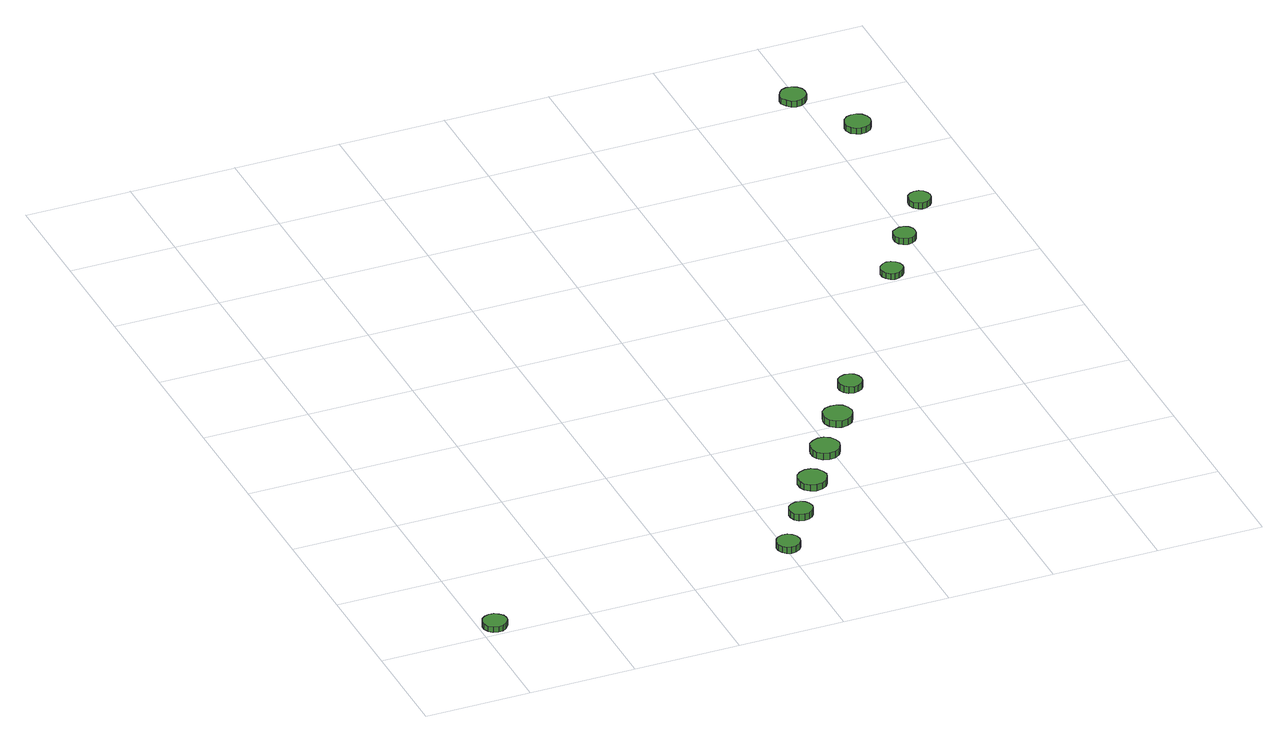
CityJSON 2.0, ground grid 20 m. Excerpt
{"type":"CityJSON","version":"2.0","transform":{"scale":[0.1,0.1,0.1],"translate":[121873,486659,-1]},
"CityObjects":{
"tree1":{"type":"SolitaryVegetationObject","attributes":{"function":"something"},"geometry":[{"type":"MultiSurface","lod":"1","boundaries":[[[0,1,2,3,4,5,6,7,8,9,10,11,12,13,14]],[[15,16,17,18,19,20,21,22,23,24,25,26,27,28,29]],[[0,29,28,1]],[[1,28,27,2]],[[2,27,26,3]],[[3,26,25,4]],[[4,25,24,5]],[[5,24,23,6]],[[6,23,22,7]],[[7,22,21,8]],[[8,21,20,9]],[[9,20,19,10]],[[10,19,18,11]],[[11,18,17,12]],[[12,17,16,13]],[[13,16,15,14]],[[14,15,29,0]]]}]},
"tree2":{"type":"SolitaryVegetationObject","attributes":{"function":"something"},"geometry":[{"type":"MultiSurface","lod":"1","boundaries":[[[30,31,32,33,34,35,36,37,38,39,40,41,42,43,44]],[[45,46,47,48,49,50,51,52,53,54,55,56,57,58,59]],[[30,59,58,31]],[[31,58,57,32]],[[32,57,56,33]],[[33,56,55,34]],[[34,55,54,35]],[[35,54,53,36]],[[36,53,52,37]],[[37,52,51,38]],[[38,51,50,39]],[[39,50,49,40]],[[40,49,48,41]],[[41,48,47,42]],[[42,47,46,43]],[[43,46,45,44]],[[44,45,59,30]]]}]},
"tree3":{"type":"SolitaryVegetationObject","attributes":{"function":"something"},"geometry":[{"type":"MultiSurface","lod":"1","boundaries":[[[60,61,62,63,64,65,66,67,68,69,70,71,72,73,74]],[[75,76,77,78,79,80,81,82,83,84,85,86,87,88,89]],[[60,89,88,61]],[[61,88,87,62]],[[62,87,86,63]],[[63,86,85,64]],[[64,85,84,65]],[[65,84,83,66]],[[66,83,82,67]],[[67,82,81,68]],[[68,81,80,69]],[[69,80,79,70]],[[70,79,78,71]],[[71,78,77,72]],[[72,77,76,73]],[[73,76,75,74]],[[74,75,89,60]]]}]},
"tree4":{"type":"SolitaryVegetationObject","attributes":{"function":"something"},"geometry":[{"type":"MultiSurface","lod":"1","boundaries":[[[90,91,92,93,94,95,96,97,98,99,100,101,102,103,104]],[[105,106,107,108,109,110,111,112,113,114,115,116,117,118,119]],[[90,119,118,91]],[[91,118,117,92]],[[92,117,116,93]],[[93,116,115,94]],[[94,115,114,95]],[[95,114,113,96]],[[96,113,112,97]],[[97,112,111,98]],[[98,111,110,99]],[[99,110,109,100]],[[100,109,108,101]],[[101,108,107,102]],[[102,107,106,103]],[[103,106,105,104]],[[104,105,119,90]]]}]},
"tree5":{"type":"SolitaryVegetationObject","attributes":{"function":"something"},"geometry":[{"type":"MultiSurface","lod":"1","boundaries":[[[120,121,122,123,124,125,126,127,128,129,130,131,132,133,134]],[[135,136,137,138,139,140,141,142,143,144,145,146,147,148,149]],[[120,149,148,121]],[[121,148,147,122]],[[122,147,146,123]],[[123,146,145,124]],[[124,145,144,125]],[[125,144,143,126]],[[126,143,142,127]],[[127,142,141,128]],[[128,141,140,129]],[[129,140,139,130]],[[130,139,138,131]],[[131,138,137,132]],[[132,137,136,133]],[[133,136,135,134]],[[134,135,149,120]]]}]},
"tree6":{"type":"SolitaryVegetationObject","attributes":{"function":"something"},"geometry":[{"type":"MultiSurface","lod":"1","boundaries":[[[150,151,152,153,154,155,156,157,158,159,160,161,162,163,164]],[[165,166,167,168,169,170,171,172,173,174,175,176,177,178,179]],[[150,179,178,151]],[[151,178,177,152]],[[152,177,176,153]],[[153,176,175,154]],[[154,175,174,155]],[[155,174,173,156]],[[156,173,172,157]],[[157,172,171,158]],[[158,171,170,159]],[[159,170,169,160]],[[160,169,168,161]],[[161,168,167,162]],[[162,167,166,163]],[[163,166,165,164]],[[164,165,179,150]]]}]},
"tree7":{"type":"SolitaryVegetationObject","attributes":{"function":"something"},"geometry":[{"type":"MultiSurface","lod":"1","boundaries":[[[180,181,182,183,184,185,186,187,188,189,190,191,192,193,194]],[[195,196,197,198,199,200,201,202,203,204,205,206,207,208,209]],[[180,209,208,181]],[[181,208,207,182]],[[182,207,206,183]],[[183,206,205,184]],[[184,205,204,185]],[[185,204,203,186]],[[186,203,202,187]],[[187,202,201,188]],[[188,201,200,189]],[[189,200,199,190]],[[190,199,198,191]],[[191,198,197,192]],[[192,197,196,193]],[[193,196,195,194]],[[194,195,209,180]]]}]},
"tree8":{"type":"SolitaryVegetationObject","attributes":{"function":"something"},"geometry":[{"type":"MultiSurface","lod":"1","boundaries":[[[210,211,212,213,214,215,216,217,218,219,220,221,222,223,224]],[[225,226,227,228,229,230,231,232,233,234,235,236,237,238,239]],[[210,239,238,211]],[[211,238,237,212]],[[212,237,236,213]],[[213,236,235,214]],[[214,235,234,215]],[[215,234,233,216]],[[216,233,232,217]],[[217,232,231,218]],[[218,231,230,219]],[[219,230,229,220]],[[220,229,228,221]],[[221,228,227,222]],[[222,227,226,223]],[[223,226,225,224]],[[224,225,239,210]]]}]},
"tree9":{"type":"SolitaryVegetationObject","attributes":{"function":"something"},"geometry":[{"type":"MultiSurface","lod":"1","boundaries":[[[240,241,242,243,244,245,246,247,248,249,250,251,252,253,254]],[[255,256,257,258,259,260,261,262,263,264,265,266,267,268,269]],[[240,269,268,241]],[[241,268,267,242]],[[242,267,266,243]],[[243,266,265,244]],[[244,265,264,245]],[[245,264,263,246]],[[246,263,262,247]],[[247,262,261,248]],[[248,261,260,249]],[[249,260,259,250]],[[250,259,258,251]],[[251,258,257,252]],[[252,257,256,253]],[[253,256,255,254]],[[254,255,269,240]]]}]},
"tree10":{"type":"SolitaryVegetationObject","attributes":{"function":"something"},"geometry":[{"type":"MultiSurface","lod":"1","boundaries":[[[270,271,272,273,274,275,276,277,278,279,280,281,282,283,284]],[[285,286,287,288,289,290,291,292,293,294,295,296,297,298,299]],[[270,299,298,271]],[[271,298,297,272]],[[272,297,296,273]],[[273,296,295,274]],[[274,295,294,275]],[[275,294,293,276]],[[276,293,292,277]],[[277,292,291,278]],[[278,291,290,279]],[[279,290,289,280]],[[280,289,288,281]],[[281,288,287,282]],[[282,287,286,283]],[[283,286,285,284]],[[284,285,299,270]]]}]},
"tree11":{"type":"SolitaryVegetationObject","attributes":{"function":"something"},"geometry":[{"type":"MultiSurface","lod":"1","boundaries":[[[300,301,302,303,304,305,306,307,308,309,310,311,312,313,314]],[[315,316,317,318,319,320,321,322,323,324,325,326,327,328,329]],[[300,329,328,301]],[[301,328,327,302]],[[302,327,326,303]],[[303,326,325,304]],[[304,325,324,305]],[[305,324,323,306]],[[306,323,322,307]],[[307,322,321,308]],[[308,321,320,309]],[[309,320,319,310]],[[310,319,318,311]],[[311,318,317,312]],[[312,317,316,313]],[[313,316,315,314]],[[314,315,329,300]]]}]},
"tree12":{"type":"SolitaryVegetationObject","attributes":{"function":"something"},"geometry":[{"type":"MultiSurface","lod":"1","boundaries":[[[330,331,332,333,334,335,336,337,338,339,340,341,342,343,344]],[[345,346,347,348,349,350,351,352,353,354,355,356,357,358,359]],[[330,359,358,331]],[[331,358,357,332]],[[332,357,356,333]],[[333,356,355,334]],[[334,355,354,335]],[[335,354,353,336]],[[336,353,352,337]],[[337,352,351,338]],[[338,351,350,339]],[[339,350,349,340]],[[340,349,348,341]],[[341,348,347,342]],[[342,347,346,343]],[[343,346,345,344]],[[344,345,359,330]]]}]}
},
"vertices":[
[52,28,19],[50,37,19],[44,44,19],[36,49,19],[27,50,19],[18,47,19],[11,41,19],[7,32,19],[7,23,19],[11,14,19],[18,8,19],[27,5,19],[36,6,19],[44,11,19],[50,19,19],[50,19,8],[44,11,8],[36,6,8],[27,5,8],[18,8,8],[11,14,8],[7,23,8],[7,32,8],[11,41,8],[18,47,8],[27,50,8],[36,49,8],[44,44,8],[50,37,8],[52,28,8],
[624,56,27],[622,65,27],[617,72,27],[609,77,27],[600,78,27],[591,75,27],[585,69,27],[581,61,27],[581,52,27],[585,43,27],[591,37,27],[600,34,27],[609,35,27],[617,40,27],[622,47,27],[622,47,14],[617,40,14],[609,35,14],[600,34,14],[591,37,14],[585,43,14],[581,52,14],[581,61,14],[585,69,14],[591,75,14],[600,78,14],[609,77,14],[617,72,14],[622,65,14],[624,56,14],
[689,151,24],[687,160,24],[682,168,24],[674,172,24],[665,173,24],[656,170,24],[649,164,24],[646,156,24],[646,147,24],[649,138,24],[656,132,24],[665,130,24],[674,131,24],[682,135,24],[687,142,24],[687,142,11],[682,135,11],[674,131,11],[665,130,11],[656,132,11],[649,138,11],[646,147,11],[646,156,11],[649,164,11],[656,170,11],[665,173,11],[674,172,11],[682,168,11],[687,160,11],[689,151,11],
[754,241,22],[751,252,22],[745,261,22],[735,267,22],[724,268,22],[713,264,22],[705,257,22],[701,247,22],[701,235,22],[705,225,22],[713,218,22],[724,214,22],[735,216,22],[745,221,22],[751,230,22],[751,230,9],[745,221,9],[735,216,9],[724,214,9],[713,218,9],[705,225,9],[701,235,9],[701,247,9],[705,257,9],[713,264,9],[724,268,9],[735,267,9],[745,261,9],[751,252,9],[754,241,9],
[817,331,20],[814,342,20],[808,351,20],[798,357,20],[787,358,20],[776,354,20],[767,347,20],[763,336,20],[763,325,20],[767,315,20],[776,307,20],[787,304,20],[798,305,20],[808,310,20],[814,320,20],[814,320,7],[808,310,7],[798,305,7],[787,304,7],[776,307,7],[767,315,7],[763,325,7],[763,336,7],[767,347,7],[776,354,7],[787,358,7],[798,357,7],[808,351,7],[814,342,7],[817,331,7],
[879,420,20],[876,432,20],[870,441,20],[860,446,20],[849,447,20],[838,444,20],[829,436,20],[825,426,20],[825,415,20],[829,405,20],[838,397,20],[849,393,20],[860,395,20],[870,400,20],[876,409,20],[876,409,7],[870,400,7],[860,395,7],[849,393,7],[838,397,7],[829,405,7],[825,415,7],[825,426,7],[829,436,7],[838,444,7],[849,447,7],[860,446,7],[870,441,7],[876,432,7],[879,420,7],
[936,511,20],[934,520,20],[929,528,20],[921,532,20],[912,533,20],[903,530,20],[896,524,20],[892,516,20],[892,507,20],[896,498,20],[903,492,20],[912,489,20],[921,490,20],[929,495,20],[934,502,20],[934,502,7],[929,495,7],[921,490,7],[912,489,7],[903,492,7],[896,498,7],[892,507,7],[892,516,7],[896,524,7],[903,530,7],[912,533,7],[921,532,7],[929,528,7],[934,520,7],[936,511,7],
[1149,827,19],[1147,835,19],[1142,842,19],[1134,847,19],[1126,848,19],[1118,845,19],[1111,839,19],[1108,831,19],[1108,823,19],[1111,815,19],[1118,809,19],[1126,806,19],[1134,807,19],[1142,812,19],[1147,819,19],[1147,819,7],[1142,812,7],[1134,807,7],[1126,806,7],[1118,809,7],[1111,815,7],[1108,823,7],[1108,831,7],[1111,839,7],[1118,845,7],[1126,848,7],[1134,847,7],[1142,842,7],[1147,835,7],[1149,827,7],
[1214,924,19],[1213,933,19],[1208,940,19],[1200,944,19],[1192,945,19],[1184,942,19],[1177,937,19],[1174,929,19],[1174,920,19],[1177,912,19],[1184,907,19],[1192,904,19],[1200,905,19],[1208,909,19],[1213,916,19],[1213,916,7],[1208,909,7],[1200,905,7],[1192,904,7],[1184,907,7],[1177,912,7],[1174,920,7],[1174,929,7],[1177,937,7],[1184,942,7],[1192,945,7],[1200,944,7],[1208,940,7],[1213,933,7],[1214,924,7],
[1285,1023,19],[1283,1031,19],[1278,1039,19],[1271,1043,19],[1262,1044,19],[1254,1041,19],[1247,1035,19],[1244,1027,19],[1244,1019,19],[1247,1011,19],[1254,1005,19],[1262,1002,19],[1271,1003,19],[1278,1007,19],[1283,1014,19],[1283,1014,7],[1278,1007,7],[1271,1003,7],[1262,1002,7],[1254,1005,7],[1247,1011,7],[1244,1019,7],[1244,1027,7],[1247,1035,7],[1254,1041,7],[1262,1044,7],[1271,1043,7],[1278,1039,7],[1283,1031,7],[1285,1023,7],
[1216,1423,19],[1214,1433,19],[1208,1441,19],[1199,1446,19],[1189,1447,19],[1180,1444,19],[1173,1437,19],[1168,1428,19],[1168,1418,19],[1173,1409,19],[1180,1402,19],[1189,1399,19],[1199,1400,19],[1208,1405,19],[1214,1413,19],[1214,1413,7],[1208,1405,7],[1199,1400,7],[1189,1399,7],[1180,1402,7],[1173,1409,7],[1168,1418,7],[1168,1428,7],[1173,1437,7],[1180,1444,7],[1189,1447,7],[1199,1446,7],[1208,1441,7],[1214,1433,7],[1216,1423,7],
[1286,1296,19],[1284,1305,19],[1278,1314,19],[1269,1319,19],[1259,1320,19],[1250,1317,19],[1242,1310,19],[1238,1301,19],[1238,1291,19],[1242,1281,19],[1250,1275,19],[1259,1272,19],[1269,1273,19],[1278,1278,19],[1284,1286,19],[1284,1286,7],[1278,1278,7],[1269,1273,7],[1259,1272,7],[1250,1275,7],[1242,1281,7],[1238,1291,7],[1238,1301,7],[1242,1310,7],[1250,1317,7],[1259,1320,7],[1269,1319,7],[1278,1314,7],[1284,1305,7],[1286,1296,7]
]}
